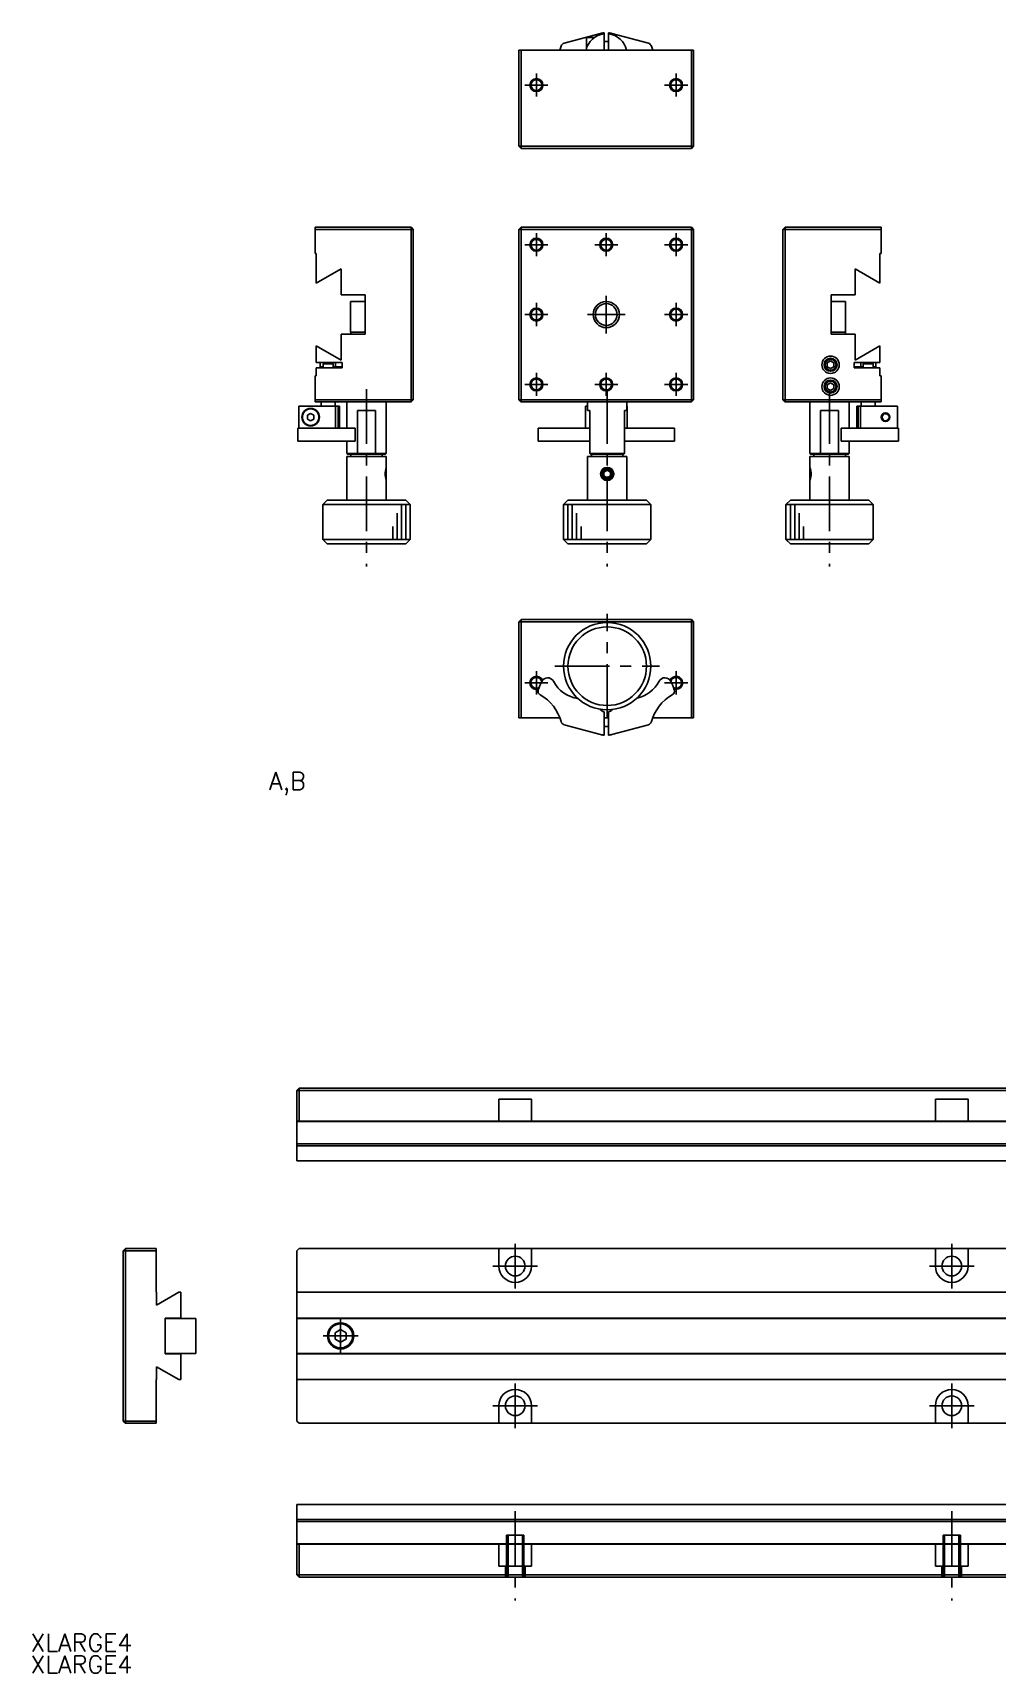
# Model space of a CAD drawing. Extents: x 18 to 952, y 13 to 406.
# Drawn here: x 17.8 to 238.7, y 13.2 to 388.9 of the extents above; entities that cross this region are included whole.
import ezdxf

# ---------------------------------------------------------------- set-up
doc = ezdxf.new("R2010")
doc.units = 0
doc.header["$LTSCALE"] = 10
doc.linetypes.add('CENTER', pattern=[2, 1.25, -0.25, 0.25, -0.25])
doc.linetypes.add('DASHED', pattern=[3.5, 2, -1.5])
doc.layers.get('0').update_dxf_attribs({"linetype": 'CONTINUOUS'})
doc.layers.add('CENTER', color=1, linetype='CENTER')
doc.styles.get("Standard").update_dxf_attribs({"font": 'txt.shx', "bigfont": '@extfont2.shx'})

msp = doc.modelspace()

# ---------------------------------------------------------------- linework, layer by layer
at = {"color": 7, "linetype": 'CONTINUOUS'}
for p, q in [((147.845905, 388.752148), (139.499441, 386.51572)), ((144.64, 387.822519), (144.64, 384.922519)), ((146.428451, 387.822519), (144.64, 387.822519)), ((148.64, 388.64613), (148.64, 388.897456)), ((148.64, 388.64613), (148.64, 388.897456)), ((148.64, 384.922519), (148.64, 388.64613)), ((148.64, 386.922519), (148.64, 388.64613)), ((148.64, 386.922519), (148.64, 387.072519)), ((148.64, 384.922519), (148.64, 387.072519)), ((149.64, 388.897456), (149.64, 388.64613)), ((149.64, 388.64613), (149.64, 384.922519)), ((158.780559, 386.51572), (150.434095, 388.752148)), ((158.780559, 386.51572), (150.434095, 388.752148)), ((129.14, 362.922519), (129.14, 384.922519)), ((129.14, 384.922519), (129.64, 384.922519)), ((129.14, 384.622519), (129.14, 384.922519)), ((129.14, 384.922519), (129.14, 384.622519)), ((129.14, 384.922519), (129.14, 384.622519)), ((129.14, 378.922519), (129.14, 384.622519)), ((129.14, 384.622519), (129.14, 378.922519)), ((129.14, 378.922519), (129.14, 384.622519)), ((129.14, 384.622519), (129.14, 378.922519)), ((129.14, 384.622519), (129.14, 378.922519)), ((129.64, 384.922519), (129.64, 362.922519)), ((168.64, 384.922519), (129.64, 384.922519)), ((149.639981, 386.922519), (148.64, 386.922519)), ((168.64, 362.922519), (168.64, 384.922519)), ((168.64, 384.922519), (169.14, 384.922519)), ((169.14, 384.922519), (169.14, 362.922519)), ((129.14, 378.722519), (129.14, 378.922519)), ((129.14, 378.922519), (129.14, 378.722519)), ((129.14, 373.422519), (129.14, 378.922519)), ((129.14, 378.922519), (129.14, 373.422519)), ((129.14, 378.922519), (129.14, 362.922519)), ((129.64, 362.422519), (129.14, 362.922519)), ((129.64, 362.922519), (129.14, 362.922519)), ((129.14, 362.922519), (129.64, 362.422519)), ((129.64, 362.422519), (129.64, 362.922519)), ((129.64, 362.922519), (168.64, 362.922519)), ((168.64, 362.422519), (129.64, 362.422519)), ((168.64, 362.422519), (168.64, 362.922519)), ((169.14, 362.922519), (168.64, 362.922519)), ((168.64, 362.422519), (169.14, 362.922519)), ((82.417481, 344.37), (104.417481, 344.37)), ((82.417481, 343.87), (82.417481, 344.37)), ((82.417481, 343.87), (82.417481, 338.37)), ((104.417481, 343.87), (82.417481, 343.87)), ((104.417481, 344.37), (104.417481, 343.87)), ((104.917481, 343.87), (104.417481, 344.37)), ((104.417481, 304.87), (104.417481, 343.87)), ((104.917481, 343.87), (104.417481, 343.87)), ((104.917481, 343.87), (104.917481, 304.87)), ((129.64, 344.37), (129.14, 343.87)), ((129.14, 304.87), (129.14, 343.87)), ((129.64, 343.87), (129.14, 343.87)), ((129.64, 343.87), (129.64, 344.37)), ((129.64, 344.37), (168.64, 344.37)), ((129.64, 343.87), (129.64, 304.87)), ((168.64, 343.87), (129.64, 343.87)), ((168.64, 343.87), (168.64, 344.37)), ((169.14, 343.87), (168.64, 344.37)), ((168.64, 304.87), (168.64, 343.87)), ((168.64, 343.87), (169.14, 343.87)), ((169.14, 343.87), (169.14, 304.87)), ((189.622519, 343.87), (190.122519, 344.37)), ((189.622519, 343.87), (190.122519, 344.37)), ((189.622519, 343.87), (190.122519, 343.87)), ((189.622519, 304.87), (189.622519, 343.87)), ((190.122519, 343.87), (190.122519, 344.37)), ((190.122519, 344.37), (212.122519, 344.37)), ((202.622524, 344.37), (190.122519, 344.37)), ((212.122519, 343.87), (190.122519, 343.87)), ((190.122519, 343.87), (190.122519, 304.87)), ((212.122519, 344.37), (205.622514, 344.37)), ((212.122519, 344.37), (212.122519, 343.87)), ((212.122519, 338.37), (212.122519, 343.87)), ((82.417481, 338.37), (82.717481, 338.37)), ((82.717481, 338.37), (82.417481, 338.37)), ((82.717481, 338.37), (82.717481, 331.543205)), ((211.822519, 338.37), (212.122519, 338.37)), ((211.822519, 331.543205), (211.822519, 338.37)), ((82.717481, 331.543205), (88.417481, 334.834102)), ((88.417481, 334.834102), (82.717481, 331.543205)), ((88.417481, 334.834102), (88.417481, 328.87)), ((206.122519, 334.834102), (211.822519, 331.543205)), ((206.122519, 328.87), (206.122519, 334.834102)), ((88.417481, 328.87), (93.917481, 328.87)), ((93.917481, 328.87), (88.417481, 328.87)), ((93.917481, 327.37), (90.579613, 327.37)), ((90.579613, 327.37), (90.579613, 320.37)), ((93.917481, 328.87), (90.783506, 328.87)), ((93.917481, 328.87), (90.783506, 328.87)), ((93.917481, 328.87), (93.917481, 319.87)), ((200.622519, 328.87), (206.122519, 328.87)), ((200.622519, 319.87), (200.622519, 328.87)), ((203.960387, 327.37), (200.622519, 327.37)), ((203.960387, 327.37), (200.622519, 327.37)), ((200.887737, 327.37), (200.622519, 327.37)), ((200.887737, 327.37), (200.622519, 327.37)), ((203.960387, 320.37), (203.960387, 327.37)), ((88.417481, 319.87), (88.417481, 313.905898)), ((93.917481, 319.87), (88.417481, 319.87)), ((90.579613, 320.37), (90.629613, 320.37)), ((90.579613, 320.37), (90.758257, 320.37)), ((90.629613, 320.37), (90.629613, 319.87)), ((90.758257, 320.37), (93.917481, 320.37)), ((203.910387, 320.37), (200.622519, 320.37)), ((200.622519, 320.37), (203.960387, 320.37)), ((206.122519, 319.87), (200.622519, 319.87)), ((200.622519, 319.87), (204.622519, 319.87)), ((203.910387, 319.87), (203.910387, 320.37)), ((203.910387, 319.87), (206.122519, 319.87)), ((203.910387, 319.87), (204.622519, 319.87)), ((206.122519, 313.905898), (206.122519, 319.87)), ((82.717481, 317.196795), (82.717481, 313.37)), ((88.417481, 313.905898), (82.717481, 317.196795)), ((211.822519, 317.196795), (206.122519, 313.905898)), ((206.122519, 313.905898), (211.822519, 317.196795)), ((211.822519, 313.37), (211.822519, 317.196795)), ((82.717481, 313.37), (88.617481, 313.37)), ((83.617481, 313.37), (82.717481, 313.37)), ((82.717481, 312.17), (82.717481, 310.37)), ((88.617481, 312.17), (82.717481, 312.17)), ((83.617481, 313.37), (83.617481, 312.37)), ((84.267481, 312.37), (83.617481, 312.37)), ((84.567481, 313.37), (84.267481, 313.07)), ((86.567481, 313.07), (84.267481, 313.07)), ((84.267481, 313.07), (84.267481, 312.17)), ((87.117481, 313.37), (86.267481, 313.37)), ((86.567481, 313.07), (86.267481, 313.37)), ((86.567481, 312.17), (86.567481, 313.07)), ((86.567481, 312.37), (87.117481, 312.37)), ((88.617481, 313.37), (87.117481, 313.37)), ((87.117481, 313.37), (87.117481, 312.37)), ((88.617481, 312.37), (87.117481, 312.37)), ((88.617481, 313.37), (88.617481, 312.17)), ((199.772519, 313.303013), (200.522519, 313.736025)), ((200.522519, 313.736025), (199.772519, 313.303013)), ((199.772519, 312.436987), (199.772519, 313.303013)), ((200.522519, 312.003975), (199.772519, 312.436987)), ((200.522519, 313.736025), (201.272519, 313.303013)), ((201.272519, 313.303013), (200.522519, 313.736025)), ((201.272519, 312.436987), (200.522519, 312.003975)), ((201.272519, 313.303013), (201.272519, 312.436987)), ((205.922519, 313.37), (211.822519, 313.37)), ((205.922519, 312.17), (205.922519, 313.37)), ((205.922519, 312.37), (207.422519, 312.37)), ((205.922519, 312.37), (207.422519, 312.37)), ((211.822519, 312.17), (205.922519, 312.17)), ((205.922519, 312.17), (207.122524, 312.17)), ((207.422519, 313.37), (207.422519, 312.37)), ((207.422519, 312.37), (207.972519, 312.37)), ((207.422519, 312.37), (207.972519, 312.37)), ((208.272519, 313.37), (207.972519, 313.07)), ((207.974827, 313.07), (207.972519, 313.07)), ((207.972519, 313.07), (207.972519, 312.17)), ((210.272519, 313.07), (207.974827, 313.07)), ((210.272519, 313.07), (209.972519, 313.37)), ((210.272519, 312.17), (210.272519, 313.07)), ((210.272519, 312.37), (210.922519, 312.37)), ((210.922519, 312.37), (210.272519, 312.37)), ((210.922519, 313.37), (210.922519, 312.37)), ((211.122514, 312.17), (211.822519, 312.17)), ((211.822519, 310.37), (211.822519, 312.17)), ((82.717481, 310.37), (82.417481, 310.37)), ((82.417481, 310.37), (82.417481, 304.87)), ((199.772519, 308.303013), (200.522519, 308.736025)), ((200.522519, 308.736025), (199.772519, 308.303013)), ((199.772519, 307.436987), (199.772519, 308.303013)), ((200.522519, 308.736025), (201.272519, 308.303013)), ((201.272519, 308.303013), (200.522519, 308.736025)), ((201.272519, 308.303013), (201.272519, 307.436987)), ((212.122519, 310.37), (211.822519, 310.37)), ((211.822519, 310.37), (212.122519, 310.37)), ((212.122519, 304.87), (212.122519, 310.37)), ((82.417481, 304.87), (104.417481, 304.87)), ((82.417481, 304.37), (82.417481, 304.87)), ((104.417481, 304.37), (82.417481, 304.37)), ((82.417481, 304.37), (83.417486, 304.37)), ((83.797481, 304.37), (83.797481, 303.37)), ((87.037481, 303.37), (87.037481, 304.37)), ((87.417476, 304.37), (88.917486, 304.37)), ((89.729613, 304.37), (89.729613, 298.37)), ((98.729613, 304.37), (104.417481, 304.37)), ((98.729613, 292.57), (98.729613, 304.37)), ((104.417481, 304.87), (104.917481, 304.87)), ((104.417481, 304.37), (104.917481, 304.87)), ((104.417481, 304.87), (104.417481, 304.37)), ((104.417481, 304.37), (104.917481, 304.87)), ((129.14, 304.87), (129.64, 304.87)), ((129.14, 304.87), (129.64, 304.37)), ((129.64, 304.87), (168.64, 304.87)), ((129.64, 304.37), (129.64, 304.87)), ((168.64, 304.37), (129.64, 304.37)), ((144.852132, 304.37), (144.852132, 302.37)), ((153.852132, 302.37), (153.852132, 304.37)), ((168.64, 304.37), (168.64, 304.87)), ((169.14, 304.87), (168.64, 304.87)), ((168.64, 304.37), (169.14, 304.87)), ((190.122519, 304.87), (189.622519, 304.87)), ((190.122519, 304.37), (189.622519, 304.87)), ((190.122519, 304.87), (212.122519, 304.87)), ((190.122519, 304.37), (190.122519, 304.87)), ((212.122519, 304.37), (190.122519, 304.37)), ((195.810387, 304.37), (195.810387, 292.57)), ((200.522519, 307.003975), (199.772519, 307.436987)), ((201.272519, 307.436987), (200.522519, 307.003975)), ((204.810387, 298.37), (204.810387, 304.37)), ((207.502519, 304.37), (207.502519, 303.37)), ((210.742519, 303.37), (210.742519, 304.37)), ((212.122519, 304.87), (212.122519, 304.37)), ((78.69387, 298.37), (78.69387, 303.37)), ((78.69387, 303.37), (87.140381, 303.37)), ((83.74043, 303.37), (78.69387, 303.37)), ((78.69387, 303.37), (83.667481, 303.37)), ((78.69387, 303.37), (83.668034, 303.37)), ((80.667481, 301.303013), (81.417481, 301.736025)), ((80.667481, 300.436987), (80.667481, 301.303013)), ((81.417481, 301.736025), (82.167481, 301.303013)), ((82.167481, 301.303013), (82.167481, 300.436987)), ((85.015618, 303.37), (83.74043, 303.37)), ((87.167481, 303.37), (85.015618, 303.37)), ((87.140381, 303.37), (87.140381, 298.37)), ((87.683721, 303.37), (87.140381, 303.37)), ((87.683721, 303.37), (87.167481, 303.37)), ((87.683721, 303.37), (87.683721, 298.37)), ((87.683721, 303.37), (88.017481, 303.37)), ((87.683721, 303.37), (88.017481, 303.37)), ((88.017481, 298.37), (88.017481, 303.37)), ((92.16806, 302.37), (96.291166, 302.37)), ((92.16806, 292.57), (92.16806, 302.37)), ((96.291166, 302.37), (92.16806, 302.37)), ((96.291166, 302.37), (96.291166, 292.57)), ((144.39, 303.37), (144.852132, 303.37)), ((144.39, 303.37), (144.39, 300.873487)), ((144.39, 300.873487), (144.39, 298.37)), ((144.852132, 302.37), (145.352132, 302.37)), ((145.352132, 302.37), (145.352132, 292.57)), ((153.352132, 302.37), (153.852132, 302.37)), ((153.352132, 292.57), (153.352132, 302.37)), ((153.852132, 303.37), (153.89, 303.37)), ((153.89, 298.37), (153.89, 303.37)), ((198.248834, 302.37), (202.37194, 302.37)), ((198.248834, 292.57), (198.248834, 302.37)), ((202.37194, 302.37), (202.37194, 292.57)), ((206.522519, 303.37), (206.856279, 303.37)), ((206.522519, 303.37), (206.522519, 298.37)), ((206.856279, 303.37), (206.856279, 298.37)), ((207.399619, 303.37), (206.856279, 303.37)), ((207.399619, 303.37), (207.399619, 298.37)), ((207.399619, 303.37), (215.84613, 303.37)), ((215.84613, 303.37), (215.84613, 298.37)), ((78.442544, 298.37), (78.587852, 298.37)), ((78.69387, 298.37), (78.442544, 298.37)), ((78.442544, 298.37), (78.442544, 295.37)), ((78.587852, 298.37), (80.82428, 298.37)), ((87.140381, 298.37), (78.69387, 298.37)), ((81.417481, 300.003975), (80.667481, 300.436987)), ((80.667481, 300.436987), (81.417481, 300.003975)), ((80.82428, 298.37), (81.529049, 298.37)), ((82.167481, 300.436987), (81.417481, 300.003975)), ((81.417481, 300.003975), (82.167481, 300.436987)), ((87.647828, 298.37), (81.529049, 298.37)), ((90.782861, 298.37), (86.736521, 298.37)), ((87.140381, 298.37), (86.736521, 298.37)), ((87.647828, 298.37), (88.850113, 298.37)), ((88.850113, 298.37), (90.747881, 298.37)), ((90.747881, 298.37), (91.581481, 298.37)), ((90.782861, 298.37), (91.581481, 298.37)), ((91.581481, 295.37), (91.581481, 298.37)), ((133.504239, 298.37), (133.559996, 298.37)), ((133.504239, 298.37), (133.504239, 295.37)), ((133.559996, 298.37), (134.357739, 298.37)), ((134.357739, 298.37), (137.027502, 298.37)), ((145.352132, 298.37), (137.027502, 298.37)), ((161.252498, 298.37), (153.352132, 298.37)), ((161.252498, 298.37), (163.922261, 298.37)), ((163.922261, 298.37), (164.720003, 298.37)), ((164.720003, 298.37), (164.775761, 298.37)), ((164.775761, 295.37), (164.775761, 298.37)), ((202.958519, 298.37), (203.792119, 298.37)), ((202.958519, 298.37), (202.958519, 295.37)), ((203.792119, 298.37), (205.689887, 298.37)), ((205.689887, 298.37), (206.892172, 298.37)), ((213.010951, 298.37), (206.892172, 298.37)), ((213.010951, 298.37), (213.71572, 298.37)), ((213.71572, 298.37), (215.952148, 298.37)), ((215.952148, 298.37), (216.097456, 298.37)), ((216.097456, 298.37), (216.097456, 295.37)), ((78.442544, 295.37), (78.587852, 295.37)), ((78.587852, 295.37), (80.82428, 295.37)), ((80.82428, 295.37), (81.529049, 295.37)), ((87.647828, 295.37), (81.529049, 295.37)), ((87.647828, 295.37), (88.850113, 295.37)), ((88.850113, 295.37), (90.747881, 295.37)), ((89.729613, 295.37), (89.729613, 292.57)), ((90.747881, 295.37), (91.581481, 295.37)), ((133.504239, 295.37), (133.559996, 295.37)), ((133.559996, 295.37), (134.357739, 295.37)), ((134.357739, 295.37), (137.027502, 295.37)), ((145.352132, 295.37), (137.027502, 295.37)), ((161.252498, 295.37), (153.352132, 295.37)), ((161.252498, 295.37), (163.922261, 295.37)), ((163.922261, 295.37), (164.720003, 295.37)), ((164.720003, 295.37), (164.775761, 295.37)), ((202.958519, 295.37), (203.757139, 295.37)), ((202.958519, 295.37), (203.792119, 295.37)), ((207.803479, 295.37), (203.757139, 295.37)), ((203.792119, 295.37), (205.689887, 295.37)), ((204.810387, 295.37), (205.689887, 295.37)), ((206.522519, 295.37), (204.810387, 295.37)), ((204.810387, 292.57), (204.810387, 295.37)), ((205.689887, 295.37), (206.522519, 295.37)), ((205.689887, 295.37), (206.892172, 295.37)), ((206.522519, 295.37), (206.892172, 295.37)), ((207.803479, 295.37), (206.522519, 295.37)), ((206.522519, 295.37), (206.856279, 295.37)), ((206.522519, 295.37), (206.856279, 295.37)), ((207.803479, 295.37), (206.856279, 295.37)), ((207.803479, 295.37), (206.856279, 295.37)), ((209.01614, 295.37), (206.892172, 295.37)), ((213.010951, 295.37), (206.892172, 295.37)), ((210.79957, 295.37), (207.372519, 295.37)), ((209.101163, 295.37), (207.372519, 295.37)), ((213.010951, 295.37), (209.01614, 295.37)), ((210.79957, 295.37), (209.101163, 295.37)), ((210.79957, 295.37), (216.097456, 295.37)), ((216.097456, 295.37), (210.79957, 295.37)), ((213.010951, 295.37), (213.71572, 295.37)), ((213.010951, 295.37), (213.71572, 295.37)), ((215.952148, 295.37), (213.71572, 295.37)), ((213.71572, 295.37), (215.952148, 295.37)), ((215.952148, 295.37), (216.097456, 295.37)), ((215.952148, 295.37), (216.097456, 295.37)), ((89.729613, 292.57), (92.16806, 292.57)), ((89.729613, 292.57), (89.929613, 292.37)), ((89.729613, 291.87), (94.229613, 291.87)), ((89.729613, 291.87), (89.729613, 281.87)), ((90.599223, 292.37), (89.929613, 292.37)), ((92.217152, 292.37), (89.929613, 292.37)), ((90.629613, 292.37), (90.599223, 292.37)), ((90.629613, 292.37), (90.629613, 291.87)), ((92.16806, 292.57), (92.217152, 292.37)), ((92.16806, 292.57), (96.291166, 292.57)), ((96.242074, 292.37), (92.217152, 292.37)), ((94.229613, 291.87), (98.729613, 291.87)), ((96.242074, 292.37), (96.291166, 292.57)), ((98.529613, 292.37), (96.242074, 292.37)), ((96.291166, 292.57), (98.729613, 292.57)), ((98.529613, 292.37), (97.811402, 292.37)), ((97.829613, 291.87), (97.829613, 292.37)), ((98.529613, 292.37), (98.729613, 292.57)), ((98.729613, 289.369896), (98.729613, 291.87)), ((144.852132, 291.87), (153.852132, 291.87)), ((144.852132, 291.87), (144.852132, 281.87)), ((145.352132, 292.57), (153.352132, 292.57)), ((145.552132, 292.37), (145.352132, 292.57)), ((153.152132, 292.37), (145.552132, 292.37)), ((145.752132, 292.37), (145.752132, 291.87)), ((152.952132, 291.87), (152.952132, 292.37)), ((153.152132, 292.37), (153.352132, 292.57)), ((153.852132, 281.87), (153.852132, 291.87)), ((195.810387, 292.57), (198.248834, 292.57)), ((195.810387, 292.57), (196.010387, 292.37)), ((195.810387, 291.87), (204.810387, 291.87)), ((195.810387, 291.87), (196.710323, 291.87)), ((195.810387, 291.87), (195.810387, 289.369995)), ((198.297926, 292.37), (196.010387, 292.37)), ((196.710387, 292.37), (196.710387, 291.87)), ((198.248834, 292.57), (202.37194, 292.57)), ((198.297926, 292.37), (198.248834, 292.57)), ((202.322848, 292.37), (198.297926, 292.37)), ((202.37194, 292.57), (202.322848, 292.37)), ((204.610387, 292.37), (202.322848, 292.37)), ((202.37194, 292.57), (204.810387, 292.57)), ((203.909883, 291.87), (204.810387, 291.87)), ((203.910387, 291.87), (203.910387, 292.37)), ((204.610387, 292.37), (204.810387, 292.57)), ((204.810387, 281.87), (204.810387, 291.87)), ((98.479613, 287.87), (98.479613, 288.119985)), ((98.479613, 287.621343), (98.479613, 287.87)), ((98.604585, 287.197037), (98.648293, 286.954998)), ((98.648292, 288.785001), (98.60459, 288.542992)), ((98.729613, 289.12), (98.648292, 288.785001)), ((98.648293, 286.954998), (98.729613, 286.62)), ((98.686775, 286.784325), (98.729613, 286.87)), ((98.729613, 288.87), (98.686778, 288.95567)), ((98.729613, 287.87), (98.729613, 288.87)), ((98.729613, 286.87), (98.729613, 287.87)), ((98.729613, 281.87), (98.729613, 286.370005)), ((148.298727, 288.542933), (148.103871, 287.935921)), ((148.108589, 287.743109), (148.298674, 287.19715)), ((148.602132, 288.303013), (149.352132, 288.736025)), ((148.602132, 287.436987), (148.602132, 288.303013)), ((149.352132, 287.003975), (148.602132, 287.436987)), ((149.414887, 289.118424), (149.352132, 289.12)), ((149.352132, 288.736025), (150.102132, 288.303013)), ((150.102132, 287.436987), (149.352132, 287.003975)), ((150.102132, 288.303013), (150.102132, 287.436987)), ((195.935387, 288.543143), (195.810387, 289.12)), ((195.853224, 288.955674), (195.810387, 288.87)), ((195.810387, 288.87), (195.810387, 286.87)), ((195.810387, 286.62), (195.935393, 287.196897)), ((195.810387, 286.87), (195.853227, 286.78432)), ((195.810387, 286.370247), (195.810387, 281.87)), ((196.060387, 288.115834), (196.060387, 287.87)), ((196.060387, 287.87), (196.060387, 287.621495)), ((85.229613, 281.87), (84.229613, 280.87)), ((85.229613, 281.87), (103.229613, 281.87)), ((104.229613, 280.87), (103.229613, 281.87)), ((140.352132, 281.87), (139.352132, 280.87)), ((140.352132, 281.87), (158.352132, 281.87)), ((159.352132, 280.87), (158.352132, 281.87)), ((191.310387, 281.87), (190.310387, 280.87)), ((191.310387, 281.87), (209.310387, 281.87)), ((191.310387, 281.87), (195.810387, 281.87)), ((195.810387, 281.87), (204.810387, 281.87)), ((204.810387, 281.87), (209.310387, 281.87)), ((210.310387, 280.87), (209.310387, 281.87)), ((104.229613, 280.87), (84.229613, 280.87)), ((84.229613, 280.87), (84.229613, 272.87)), ((104.229613, 272.87), (104.229613, 280.87)), ((159.352132, 280.87), (139.352132, 280.87)), ((139.352132, 280.87), (139.352132, 272.87)), ((159.352132, 272.87), (159.352132, 280.87)), ((210.310387, 280.87), (190.310387, 280.87)), ((190.310387, 280.87), (190.310387, 272.87)), ((210.310387, 272.87), (210.310387, 280.87)), ((84.229613, 272.87), (104.229613, 272.87)), ((84.229613, 272.87), (85.229613, 271.87)), ((103.229613, 271.87), (85.229613, 271.87)), ((103.229613, 271.87), (85.229613, 271.87)), ((103.229613, 271.87), (104.229613, 272.87)), ((139.352132, 272.87), (149.352132, 272.87)), ((139.352132, 272.87), (140.352132, 271.87)), ((149.352132, 271.87), (140.352132, 271.87)), ((149.352132, 272.87), (159.352132, 272.87)), ((158.352132, 271.87), (149.352132, 271.87)), ((158.352132, 271.87), (159.352132, 272.87)), ((190.310387, 272.87), (210.310387, 272.87)), ((190.310387, 272.87), (191.310387, 271.87)), ((209.310387, 271.87), (191.310387, 271.87)), ((209.310387, 271.87), (210.310387, 272.87)), ((129.14, 254.027481), (129.64, 254.527481)), ((129.14, 254.027481), (129.64, 254.027481)), ((129.14, 232.027481), (129.14, 254.027481)), ((129.64, 254.027481), (129.64, 254.527481)), ((129.64, 254.527481), (168.64, 254.527481)), ((129.64, 254.027481), (129.64, 232.027481)), ((168.64, 254.027481), (129.64, 254.027481)), ((168.64, 254.027481), (168.64, 254.527481)), ((169.14, 254.027481), (168.64, 254.527481)), ((168.64, 254.527481), (169.14, 254.027481)), ((168.64, 254.027481), (169.14, 254.027481)), ((168.64, 232.027481), (168.64, 254.027481)), ((169.14, 254.027481), (169.14, 232.027481)), ((169.14, 238.027481), (169.14, 254.027481)), ((169.14, 241.627481), (169.14, 245.627481)), ((169.14, 241.627481), (169.14, 245.627481)), ((169.14, 241.627481), (169.14, 245.627481)), ((169.14, 241.627481), (169.14, 245.627481)), ((169.14, 243.527481), (169.14, 238.027481)), ((169.14, 238.027481), (169.14, 243.527481)), ((169.14, 238.227481), (169.14, 232.327481)), ((169.14, 232.327481), (169.14, 238.227481)), ((169.14, 232.327481), (169.14, 238.027481)), ((169.14, 238.027481), (169.14, 232.327481)), ((169.14, 232.327481), (169.14, 238.027481)), ((148.64, 233.35043), (148.64, 228.052544)), ((149.64, 228.052544), (149.64, 233.35043)), ((149.64, 232.027481), (149.64, 233.35043)), ((129.64, 232.027481), (129.14, 232.027481)), ((129.64, 232.027481), (138.507497, 232.027481)), ((147.845905, 228.197852), (139.499441, 230.43428)), ((147.845905, 228.197852), (139.499441, 230.43428)), ((149.639981, 232.027481), (148.64, 232.027481)), ((148.64, 230.027481), (149.639981, 230.027481)), ((149.64, 228.30387), (149.64, 230.027481)), ((158.780559, 230.43428), (150.434095, 228.197852)), ((159.772503, 232.027481), (168.64, 232.027481)), ((169.14, 232.027481), (168.64, 232.027481)), ((169.14, 232.027481), (169.14, 232.327481)), ((169.14, 232.327481), (169.14, 232.027481)), ((169.14, 232.027481), (169.14, 232.327481)), ((149.64, 228.052544), (149.64, 228.30387)), ((78.78, 147.17), (78.28, 146.67)), ((78.28, 146.67), (78.78, 146.67)), ((78.28, 139.67), (78.28, 146.67)), ((78.78, 147.17), (477.78, 147.17)), ((78.78, 147.17), (78.78, 146.67)), ((78.78, 146.67), (78.78, 139.67)), ((477.78, 146.67), (78.78, 146.67)), ((124.53, 144.67), (132.03, 144.67)), ((124.53, 144.67), (124.53, 139.67)), ((124.53, 139.67), (124.53, 144.67)), ((132.03, 139.67), (132.03, 144.67)), ((132.03, 139.67), (132.03, 144.67)), ((224.53, 144.67), (232.03, 144.67)), ((224.53, 144.67), (224.53, 139.67)), ((224.53, 139.67), (224.53, 144.67)), ((232.03, 139.67), (232.03, 144.67)), ((232.03, 139.67), (232.03, 144.67)), ((78.78, 139.67), (78.28, 139.67)), ((78.28, 139.57), (78.28, 139.67)), ((78.28, 139.57), (478.28, 139.57)), ((78.28, 134.473848), (78.28, 139.57)), ((78.78, 139.67), (124.53, 139.67)), ((128.28, 139.67), (124.53, 139.67)), ((132.03, 139.67), (128.28, 139.67)), ((132.03, 139.67), (224.53, 139.67)), ((228.28, 139.67), (224.53, 139.67)), ((232.03, 139.67), (228.28, 139.67)), ((232.03, 139.67), (324.53, 139.67)), ((78.28, 134.473848), (478.28, 134.473848)), ((78.28, 133.97), (78.28, 134.473848)), ((78.28, 133.97), (78.28, 130.57)), ((78.28, 133.97), (478.28, 133.97)), ((78.28, 130.57), (478.28, 130.57)), ((38.49, 109.96), (38.99, 110.46)), ((38.99, 110.46), (38.49, 109.96)), ((38.49, 109.96), (38.99, 109.96)), ((38.49, 70.96), (38.49, 109.96)), ((38.99, 109.96), (38.99, 110.46)), ((38.99, 110.46), (45.99, 110.46)), ((45.99, 110.46), (38.99, 110.46)), ((45.99, 109.96), (38.99, 109.96)), ((38.99, 109.96), (38.99, 70.96)), ((45.99, 110.46), (40.99, 110.46)), ((40.99, 110.46), (45.99, 110.46)), ((45.99, 110.46), (40.99, 110.46)), ((40.99, 110.46), (45.99, 110.46)), ((45.99, 110.46), (40.99, 110.46)), ((40.99, 110.46), (45.99, 110.46)), ((45.99, 110.46), (40.99, 110.46)), ((40.99, 110.46), (45.99, 110.46)), ((45.99, 110.46), (45.99, 109.96)), ((45.99, 100.46), (45.99, 109.96)), ((78.78, 110.46), (78.28, 109.96)), ((78.28, 100.46), (78.28, 109.96)), ((78.78, 110.46), (124.53, 110.46)), ((124.53, 110.46), (124.53, 106.46)), ((124.53, 110.46), (132.03, 110.46)), ((132.03, 106.46), (132.03, 110.46)), ((132.03, 110.46), (224.53, 110.46)), ((224.53, 110.46), (224.53, 106.46)), ((224.53, 110.46), (232.03, 110.46)), ((232.03, 106.46), (232.03, 110.46)), ((232.03, 110.46), (324.53, 110.46)), ((46.09, 100.46), (45.99, 100.46)), ((46.09, 100.46), (45.99, 100.46)), ((46.09, 97.517735), (46.09, 100.46)), ((51.186152, 100.46), (46.09, 97.517735)), ((51.186152, 100.46), (46.09, 97.517735)), ((51.69, 100.46), (51.186152, 100.46)), ((51.69, 100.46), (51.186152, 100.46)), ((51.69, 94.56), (51.69, 100.46)), ((78.28, 94.56), (78.28, 100.46)), ((78.28, 100.46), (478.28, 100.46)), ((51.69, 94.56), (48.09, 94.56)), ((48.09, 94.56), (48.09, 94.46)), ((48.09, 94.46), (48.09, 86.46)), ((48.09, 94.46), (55.09, 94.46)), ((48.09, 94.46), (55.09, 94.46)), ((48.79, 94.46), (48.09, 94.46)), ((48.09, 94.46), (48.79, 94.46)), ((48.09, 94.46), (48.09, 86.46)), ((55.09, 86.46), (55.09, 94.46)), ((478.28, 94.56), (78.28, 94.56)), ((78.28, 94.56), (78.28, 94.46)), ((78.28, 86.46), (78.28, 94.46)), ((78.28, 94.46), (478.28, 94.46)), ((87.03, 91.181688), (88.28, 91.903376)), ((87.03, 89.738312), (87.03, 91.181688)), ((88.28, 91.903376), (89.53, 91.181688)), ((89.53, 91.181688), (89.53, 89.738312)), ((48.09, 86.46), (55.09, 86.46)), ((48.09, 86.46), (48.09, 86.36)), ((478.28, 86.46), (78.28, 86.46)), ((78.28, 86.46), (78.28, 86.36)), ((88.28, 89.016624), (87.03, 89.738312)), ((89.53, 89.738312), (88.28, 89.016624)), ((46.09, 83.402265), (51.186152, 80.46)), ((46.09, 80.46), (46.09, 83.402265)), ((48.09, 86.36), (51.69, 86.36)), ((48.09, 86.36), (51.69, 86.36)), ((51.69, 80.46), (51.69, 86.36)), ((478.28, 86.36), (78.28, 86.36)), ((78.28, 80.46), (78.28, 86.36)), ((45.99, 80.46), (46.09, 80.46)), ((45.99, 70.96), (45.99, 80.46)), ((51.186152, 80.46), (51.69, 80.46)), ((78.28, 80.46), (478.28, 80.46)), ((78.28, 70.96), (78.28, 80.46)), ((124.53, 74.46), (124.53, 70.46)), ((132.03, 70.46), (132.03, 74.46)), ((224.53, 74.46), (224.53, 70.46)), ((232.03, 70.46), (232.03, 74.46)), ((38.49, 70.96), (38.99, 70.96)), ((38.49, 70.96), (38.99, 70.46)), ((38.99, 70.96), (45.99, 70.96)), ((38.99, 70.46), (38.99, 70.96)), ((45.99, 70.46), (38.99, 70.46)), ((45.99, 70.96), (45.99, 70.46)), ((78.28, 70.96), (78.78, 70.46)), ((78.78, 70.46), (124.53, 70.46)), ((124.53, 70.46), (132.03, 70.46)), ((132.03, 70.46), (224.53, 70.46)), ((224.53, 70.46), (232.03, 70.46)), ((232.03, 70.46), (324.53, 70.46)), ((78.28, 48.43), (78.28, 51.83)), ((478.28, 51.83), (78.28, 51.83)), ((78.28, 48.43), (78.28, 51.83)), ((78.28, 44.83), (78.28, 48.43)), ((78.28, 47.926152), (78.28, 48.43)), ((78.28, 48.43), (478.28, 48.43)), ((78.28, 42.83), (78.28, 47.926152)), ((78.28, 47.926152), (478.28, 47.926152)), ((78.28, 44.83), (78.28, 42.83)), ((78.28, 42.83), (78.28, 42.73)), ((78.28, 42.73), (78.28, 42.83)), ((78.28, 42.83), (478.28, 42.83)), ((78.28, 35.73), (78.28, 42.73)), ((78.28, 42.73), (78.78, 42.73)), ((78.28, 42.73), (78.28, 35.73)), ((78.78, 42.73), (78.78, 35.73)), ((78.78, 42.73), (124.53, 42.73)), ((124.53, 42.73), (124.53, 37.73)), ((124.53, 42.73), (124.53, 37.73)), ((124.53, 42.73), (128.28, 42.73)), ((128.28, 42.73), (132.03, 42.73)), ((132.03, 42.73), (132.03, 37.73)), ((132.03, 42.73), (224.53, 42.73)), ((132.03, 42.73), (132.03, 37.73)), ((224.53, 42.73), (224.53, 37.73)), ((224.53, 42.73), (224.53, 37.73)), ((224.53, 42.73), (228.28, 42.73)), ((228.28, 42.73), (232.03, 42.73)), ((232.03, 42.73), (232.03, 37.73)), ((232.03, 42.73), (324.53, 42.73)), ((232.03, 42.73), (232.03, 37.73)), ((124.53, 37.73), (132.03, 37.73)), ((224.53, 37.73), (232.03, 37.73)), ((78.78, 35.73), (78.28, 35.73)), ((78.78, 35.23), (78.28, 35.73)), ((78.78, 35.23), (78.28, 35.73)), ((78.78, 35.23), (78.78, 35.73)), ((78.78, 35.73), (477.78, 35.73)), ((477.78, 35.23), (78.78, 35.23))]:
    msp.add_line(p, q, dxfattribs=at)
at = {"color": 3, "linetype": 'CONTINUOUS'}
for p, q in [((152.822848, 386.922514), (152.822734, 386.922514)), ((98.604618, 288.938012), (98.729613, 289.369995)), ((195.810387, 289.369995), (195.935371, 288.938058)), ((98.479482, 288.117736), (98.604618, 288.938012)), ((98.479536, 287.621342), (98.479482, 288.117736)), ((98.604615, 286.802001), (98.479536, 287.621342)), ((98.729613, 286.370005), (98.604615, 286.802001)), ((147.872864, 288.118529), (147.852225, 287.886706)), ((147.852225, 287.886706), (147.872725, 287.6223)), ((150.852132, 287.87), (150.831539, 288.117702)), ((150.831569, 287.62248), (150.840089, 287.680307)), ((150.840089, 287.680307), (150.852132, 287.87)), ((195.935376, 286.801961), (195.810387, 286.370005)), ((195.935371, 288.938058), (196.060624, 288.115897)), ((196.06052, 287.622298), (195.935376, 286.801961)), ((196.067744, 287.87), (196.06052, 287.622298)), ((196.060624, 288.115897), (196.067744, 287.87)), ((101.229613, 272.87), (101.229613, 278.87)), ((102.229613, 272.87), (102.229613, 280.87)), ((103.229613, 272.87), (103.229613, 280.87)), ((140.352132, 280.87), (140.352132, 272.87)), ((141.352132, 280.87), (141.352132, 272.87)), ((142.352132, 278.87), (142.352132, 272.87)), ((191.310387, 280.87), (191.310387, 272.87)), ((192.310387, 280.87), (192.310387, 272.87)), ((193.310387, 278.87), (193.310387, 272.87)), ((100.229613, 272.87), (100.229613, 275.87)), ((143.352132, 275.87), (143.352132, 272.87)), ((194.310387, 275.87), (194.310387, 272.87))]:
    msp.add_line(p, q, dxfattribs=at)
at = {"color": 3, "linetype": 'DASHED'}
for p, q in [((78.28, 47.926152), (78.28, 44.83)), ((126.280005, 44.83), (126.280005, 42.83)), ((126.280005, 44.83), (130.279995, 44.83)), ((126.280005, 42.83), (126.280005, 42.73)), ((126.280005, 42.73), (126.280005, 37.73)), ((126.63, 44.83), (126.63, 35.23)), ((129.93, 35.23), (129.93, 44.83)), ((130.279995, 42.83), (130.279995, 44.83)), ((130.279995, 42.73), (130.279995, 42.83)), ((130.279995, 37.73), (130.279995, 42.73)), ((226.280005, 44.83), (226.280005, 42.83)), ((226.280005, 44.83), (230.279995, 44.83)), ((226.280005, 42.83), (226.280005, 42.73)), ((226.280005, 42.73), (226.280005, 37.73)), ((226.63, 44.83), (226.63, 35.23)), ((229.93, 35.23), (229.93, 44.83)), ((230.279995, 42.83), (230.279995, 44.83)), ((230.279995, 42.73), (230.279995, 42.83)), ((230.279995, 37.73), (230.279995, 42.73)), ((126.03, 37.73), (126.03, 35.23)), ((126.280005, 37.73), (126.280005, 35.23)), ((130.279995, 35.23), (130.279995, 37.73)), ((130.53, 35.23), (130.53, 37.73)), ((226.03, 37.73), (226.03, 35.23)), ((226.280005, 37.73), (226.280005, 35.23)), ((230.279995, 35.23), (230.279995, 37.73)), ((230.53, 35.23), (230.53, 37.73)), ((78.78, 35.23), (78.78, 35.73))]:
    msp.add_line(p, q, dxfattribs=at)
at = {"color": 3, "linetype": 'CONTINUOUS'}
for centre, radius in [((133.14, 376.922519), 1.5), ((165.14, 376.922519), 1.5), ((133.14, 340.37), 1.5), ((149.14, 340.37), 1.5), ((165.14, 340.37), 1.5), ((149.14, 324.37), 3), ((133.14, 324.37), 1.5), ((165.14, 324.37), 1.5), ((200.522519, 312.87), 1.5), ((133.14, 308.37), 1.5), ((149.14, 308.37), 1.5), ((165.14, 308.37), 1.5), ((200.522519, 307.87), 1.5), ((213.122864, 300.869935), 0.999935)]:
    msp.add_circle(centre, radius, dxfattribs=at)
at = {"color": 7, "linetype": 'CONTINUOUS'}
for centre, radius in [((133.14, 376.922519), 1.25), ((165.14, 376.922519), 1.25), ((133.14, 340.37), 1.25), ((149.14, 340.37), 1.25), ((165.14, 340.37), 1.25), ((149.14, 324.37), 2.5), ((133.14, 324.37), 1.25), ((165.14, 324.37), 1.25), ((200.522519, 312.87), 2), ((200.522519, 312.87), 1.25), ((133.14, 308.37), 1.25), ((149.14, 308.37), 1.25), ((165.14, 308.37), 1.25), ((200.522519, 307.87), 2), ((200.522519, 307.87), 1.25), ((81.417366, 300.869994), 1.999994), ((81.417481, 300.87), 1.9), ((213.122734, 300.87), 0.8), ((149.352132, 287.87), 1), ((149.352132, 243.839613), 10), ((149.352132, 243.839613), 9), ((128.28, 106.46), 2.25), ((228.28, 106.46), 2.25), ((88.28, 90.46), 3), ((88.28, 90.46), 2.75), ((128.28, 74.46), 2.25), ((228.28, 74.46), 2.25)]:
    msp.add_circle(centre, radius, dxfattribs=at)
for centre, radius, start, end in [((149.14, 383.922519), 4.75, 96.042328, 167.846803), ((149.14, 383.922519), 5, 95.73917, 105), ((149.14, 383.922519), 5, 75, 84.26083), ((149.14, 383.922519), 4.75, 12.153197, 83.957672), ((129.14, 388.422519), 10, 339.512685, 344.861286), ((139.75826, 385.549794), 1, 105, 164.861286), ((158.52174, 385.549794), 1, 15.138714, 75), ((169.14, 388.422519), 10, 195.138714, 200.487315), ((85.417481, 308.37), 4, 106.708344, 108.194875), ((85.417481, 308.37), 4, 71.805126, 73.291656), ((209.122519, 308.37), 4, 71.80512, 73.291656), ((149.352132, 287.87), 1.5, 178.232937, 180), ((149.352132, 287.87), 1.5, 180, 189.504898), ((149.352132, 287.87), 1.5, 170.462999, 178.232937), ((149.352095, 287.870058), 1.25, 212.569773, 32.56378), ((149.352542, 287.869252), 1.250748, 90.018774, 147.410079), ((149.351739, 287.869323), 1.250696, 32.58336, 87.105882), ((149.352132, 287.87), 1.5, 3.031591, 9.504854), ((149.352132, 287.87), 1.5, 350.502205, 0), ((149.352132, 287.87), 1.5, 0, 3.031591), ((133.14, 240.027481), 1.25, 90, 298.173801), ((133.14, 240.027481), 1.25, 14.567443, 90), ((135.701581, 239.691481), 1.5, 27.877767, 153.62357), ((162.578419, 239.691481), 1.5, 26.37643, 152.122233), ((165.14, 240.027481), 1.25, 90, 165.432558), ((165.14, 240.027481), 1.25, 241.826197, 90), ((134.504239, 238.130863), 1, 160.776714, 240.813229), ((149.14, 233.027481), 16.5, 153.62357, 160.776714), ((129.14, 228.527481), 10, 15.138714, 60.813229), ((143.7455, 243.946521), 7.6, 207.877767, 261.632185), ((154.5345, 243.946521), 7.6, 282.432326, 332.122233), ((169.14, 228.527481), 10, 119.186771, 164.861286), ((149.14, 233.027481), 16.5, 19.223286, 26.37643), ((163.775761, 238.130863), 1, 299.186771, 19.223286), ((149.14, 235.027481), 1.75, 217.200263, 253.39845), ((149.14, 235.027481), 1.75, 286.60155, 320.041739), ((139.75826, 231.400206), 1, 195.138714, 255), ((158.52174, 231.400206), 1, 285, 344.861286), ((149.14, 233.027481), 5, 255, 264.26083), ((149.14, 233.027481), 5, 275.73917, 285), ((128.28, 106.46), 3.75, 180, 270), ((128.28, 106.46), 3.75, 270, 0), ((228.28, 106.46), 3.75, 180, 270), ((228.28, 106.46), 3.75, 270, 0), ((128.28, 74.46), 3.75, 90, 180), ((128.28, 74.46), 3.75, 0, 90), ((228.28, 74.46), 3.75, 90, 180), ((228.28, 74.46), 3.75, 0, 90)]:
    msp.add_arc(centre, radius, start, end, dxfattribs=at)
at = {"color": 3, "linetype": 'CONTINUOUS'}
for centre, radius, start, end in [((149.352132, 287.86986), 1.500023, 9.510321, 170.45764), ((149.352132, 287.870126), 1.500021, 189.509741, 350.497242), ((149.352132, 287.87), 1.25, 178.094503, 180), ((149.352132, 287.87), 1.25, 180, 185.826188), ((149.352132, 287.87), 1.25, 147.429197, 178.094503), ((149.352132, 287.87), 1.25, 185.826188, 212.566263), ((133.14, 240.027481), 1.5, 23.078522, 288.28593), ((165.14, 240.027481), 1.5, 0, 156.921479), ((165.14, 240.027481), 1.5, 251.714069, 0)]:
    msp.add_arc(centre, radius, start, end, dxfattribs=at)
at = {"layer": 'CENTER', "color": 1, "linetype": 'CENTER'}
for p, q in [((133.14, 374.272519), (133.14, 379.572519)), ((165.14, 374.272519), (165.14, 379.572519)), ((130.49, 376.922519), (135.79, 376.922519)), ((162.49, 376.922519), (167.79, 376.922519)), ((133.14, 337.72), (133.14, 343.02)), ((149.14, 337.72), (149.14, 343.02)), ((165.14, 337.72), (165.14, 343.02)), ((130.49, 340.37), (135.79, 340.37)), ((146.49, 340.37), (151.79, 340.37)), ((162.49, 340.37), (167.79, 340.37)), ((133.14, 321.72), (133.14, 327.02)), ((149.14, 320.07), (149.14, 328.67)), ((165.14, 321.72), (165.14, 327.02)), ((130.49, 324.37), (135.79, 324.37)), ((144.84, 324.37), (153.44, 324.37)), ((162.49, 324.37), (167.79, 324.37)), ((130.49, 308.37), (135.79, 308.37)), ((133.14, 305.72), (133.14, 311.02)), ((146.49, 308.37), (151.79, 308.37)), ((149.14, 305.72), (149.14, 311.02)), ((162.49, 308.37), (167.79, 308.37)), ((165.14, 305.72), (165.14, 311.02)), ((94.229613, 307.3), (94.229613, 266.67)), ((149.352132, 307.3), (149.352132, 266.67)), ((200.310387, 307.3), (200.310387, 266.67)), ((149.352132, 231.839613), (149.352132, 255.839613)), ((133.14, 237.377481), (133.14, 242.677481)), ((137.352132, 243.839613), (161.352132, 243.839613)), ((165.14, 237.377481), (165.14, 242.677481)), ((165.14, 237.377481), (165.14, 242.677481)), ((130.49, 240.027481), (135.79, 240.027481)), ((162.49, 240.027481), (167.79, 240.027481)), ((162.49, 240.027481), (167.79, 240.027481)), ((128.28, 101.335), (128.28, 111.585)), ((228.28, 101.335), (228.28, 111.585)), ((123.155, 106.46), (133.405, 106.46)), ((223.155, 106.46), (233.405, 106.46)), ((88.28, 86.435), (88.28, 94.485)), ((84.255, 90.46), (92.305, 90.46)), ((128.28, 69.335), (128.28, 79.585)), ((228.28, 69.335), (228.28, 79.585)), ((123.155, 74.46), (133.405, 74.46)), ((223.155, 74.46), (233.405, 74.46)), ((128.28, 50.35), (128.28, 29.9)), ((228.28, 50.35), (228.28, 29.9))]:
    msp.add_line(p, q, dxfattribs=at)

# ---------------------------------------------------------------- texts
at = {"color": 7}
for s, p in [('A,B', (71.930486, 215.543056)), ('XLARGE4', (17.250347, 18.216667)), ('XLARGE4', (17.250347, 13.216667))]:
    msp.add_text(s, height=4, dxfattribs=at).set_placement(p)

doc.saveas('drawing.dxf')
